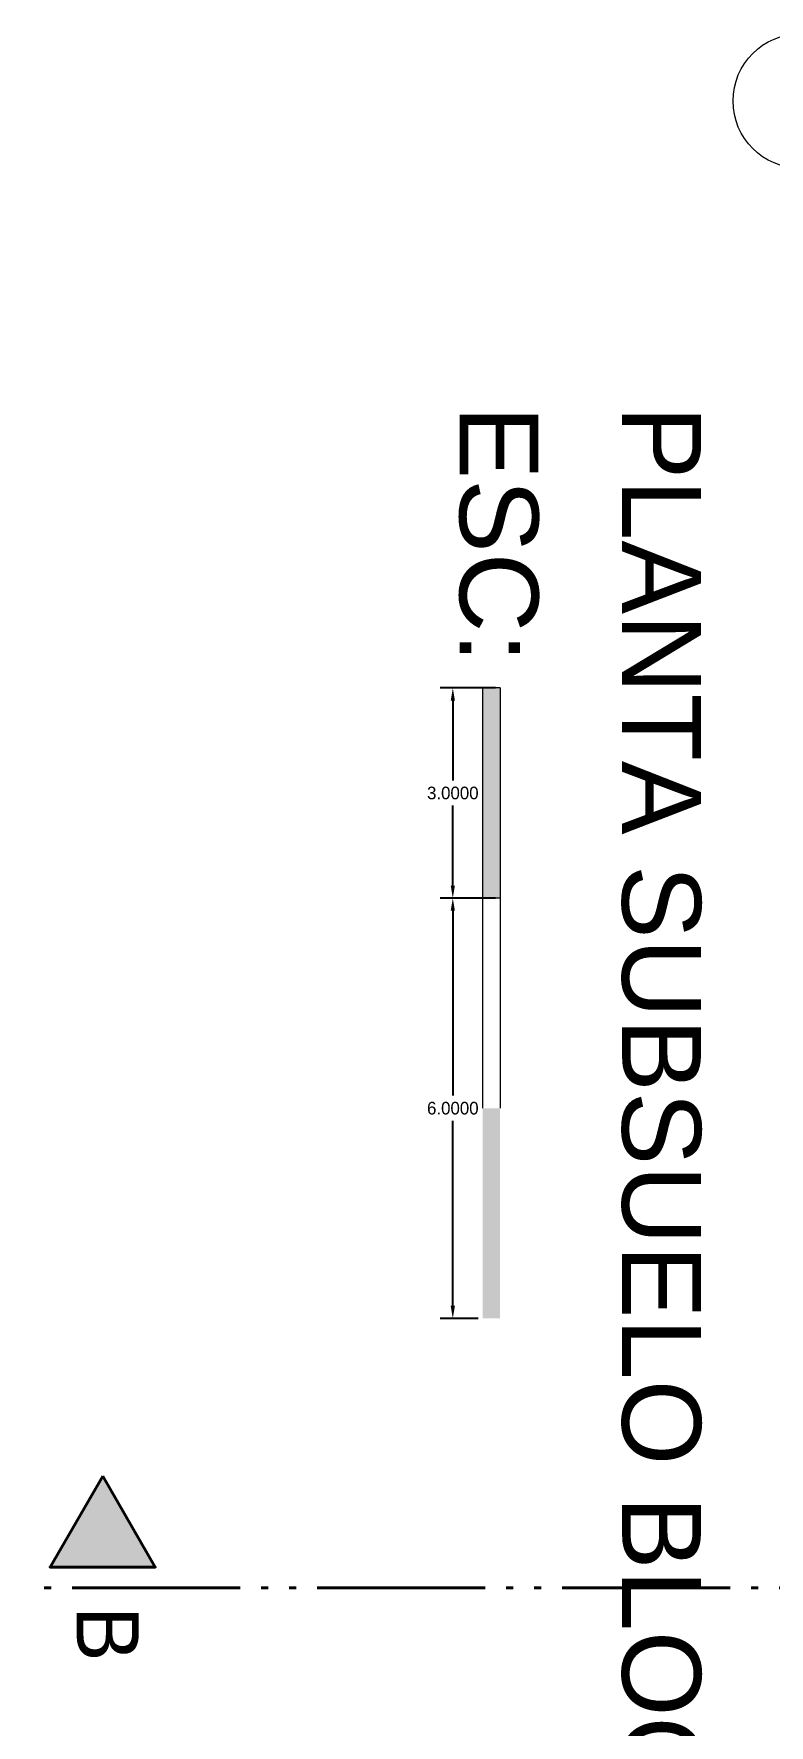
# Model space of a CAD drawing. Header units: metres. Extents: x 78 to 178, y -74 to 157.
# Drawn here: x 91.61 to 102.12, y 24.11 to 48.25 of the extents above; entities that cross this region are included whole.
import ezdxf

# ---------------------------------------------------------------- set-up
doc = ezdxf.new("R2010")
doc.units = ezdxf.units.M
doc.linetypes.add('ACAD_ISO05W100', pattern=[33, 24, -3, 0, -3, 0, -3])
for name, color, linetype, lineweight in [('Acotación', 250, 'Continuous', 9), ('Cortes', 7, 'Continuous', 40), ('Lámina', 7, 'Continuous', 30)]:
    doc.layers.add(name, color=color, linetype=linetype, lineweight=lineweight)
doc.styles.add('Anotativo', font='arial.ttf')
doc.dimstyles.get("Standard").update_dxf_attribs({"dimtxt": 0.18, "dimasz": 0.18, "dimexe": 0.18, "dimexo": 0.0625, "dimgap": 0.09, "dimtad": 0, "dimtih": 1, "dimtoh": 1, "dimdec": 4, "dimzin": 0, "dimdsep": 46, "dimtxsty": 'Standard', "dimcen": 0.09, "dimadec": 0, "dimazin": 0, "dimtfac": 1, "dimtdec": 4, "dimtofl": 0, "dimtmove": 0, "dimatfit": 3, "dimfxl": 1, "dimtolj": 1, "dimtzin": 0, "dimarcsym": 0})

# ---------------------------------------------------------------- blocks, each defined once
blk = doc.blocks.new('*D154')
at = {"layer": 'Acotación', "color": 0, "lineweight": -2, "transparency": 16777216}
for p, q in [((98.209, 38.913), (97.417, 38.913)), ((97.597, 38.733), (97.597, 37.593)), ((97.597, 36.093), (97.597, 37.233)), ((98.209, 35.913), (97.417, 35.913))]:
    blk.add_line(p, q, dxfattribs=at)
at = {"layer": 'Acotación', "color": 0, "transparency": 16777216}
for points in [[(97.567, 38.733), (97.627, 38.733), (97.597, 38.913)], [(97.567, 36.093), (97.627, 36.093), (97.597, 35.913)]]:
    blk.add_solid(points, dxfattribs=at)
at = {"layer": 'Defpoints', "color": 0, "transparency": 16777216}
for p in [(98.271, 38.913), (97.597, 35.913), (98.271, 35.913)]:
    blk.add_point(p, dxfattribs=at)
at = {"layer": 'Acotación', "color": 0, "transparency": 16777216, "insert": (97.597, 37.413), "char_height": 0.18, "attachment_point": 5}
blk.add_mtext('\\A1;3.0000', dxfattribs=at)
blk = doc.blocks.new('*D155')
at = {"layer": 'Acotación', "color": 0, "lineweight": -2, "transparency": 16777216}
for p, q in [((97.959, 35.913), (97.417, 35.913)), ((97.597, 35.733), (97.597, 33.093)), ((97.597, 30.093), (97.597, 32.733)), ((97.959, 29.913), (97.417, 29.913))]:
    blk.add_line(p, q, dxfattribs=at)
at = {"layer": 'Acotación', "color": 0, "transparency": 16777216}
for points in [[(97.567, 35.733), (97.627, 35.733), (97.597, 35.913)], [(97.567, 30.093), (97.627, 30.093), (97.597, 29.913)]]:
    blk.add_solid(points, dxfattribs=at)
at = {"layer": 'Defpoints', "color": 0, "transparency": 16777216}
for p in [(98.021, 35.913), (97.597, 29.913), (98.021, 29.913)]:
    blk.add_point(p, dxfattribs=at)
at = {"layer": 'Acotación', "color": 0, "transparency": 16777216, "insert": (97.597, 32.913), "char_height": 0.18, "attachment_point": 5}
blk.add_mtext('\\A1;6.0000', dxfattribs=at)

msp = doc.modelspace()

# ---------------------------------------------------------------- hatches: boundary and pattern name
at = {"layer": 'Acotación'}
h = msp.add_hatch(color=256, dxfattribs=at)
h.dxf.hatch_style = 1
h.paths.add_polyline_path([(98.27116, 35.91283), (98.27116, 38.91283), (98.02116, 38.91283), (98.02116, 35.91283)])
h.paths.add_polyline_path([(98.27116, 29.91283), (98.27116, 32.91283), (98.02116, 32.91283), (98.02116, 29.91283)])
at = {"layer": 'Cortes'}
h = msp.add_hatch(color=256, dxfattribs=at)
h.dxf.hatch_style = 1
h.paths.add_polyline_path([(92.5963, 27.66157), (91.84606, 26.36212), (93.34654, 26.36212)])

# ---------------------------------------------------------------- linework, layer by layer
at = {"layer": 'Acotación'}
for p, q in [((98.02116, 38.91283), (98.02116, 35.91283)), ((98.27116, 38.91283), (98.02116, 38.91283)), ((98.27116, 38.91283), (98.27116, 35.91283)), ((98.02116, 35.91283), (98.02116, 32.91283)), ((98.27116, 35.91283), (98.02116, 35.91283)), ((98.27116, 35.91283), (98.27116, 32.91283))]:
    msp.add_line(p, q, dxfattribs=at)
msp.add_circle((102.55784, 47.2926), 0.95893, dxfattribs=at)
at = {"layer": 'Cortes', "linetype": 'ACAD_ISO05W100', "ltscale": 0.1}
msp.add_line((143.55977, 26.06846), (91.61261, 26.06846), dxfattribs=at)
at = {"layer": 'Cortes'}
msp.add_lwpolyline([(92.5963, 27.66157), (91.84606, 26.36212), (93.34654, 26.36212)], close=True, dxfattribs=at)

# ---------------------------------------------------------------- texts
at = {"layer": 'Acotación', "insert": (93.11163, 25.80495), "char_height": 0.8858, "attachment_point": 1, "rotation": 270}
msp.add_mtext_dynamic_manual_height_columns('B', width=0.8858034, gutter_width=4.42902, heights=[0], dxfattribs=at)
at = {"layer": 'Lámina', "color": 7, "linetype": 'Continuous', "style": 'Anotativo'}
for s, p in [('ESC:', (97.69389, 42.94317)), ('PLANTA SUBSUELO BLOQUE SALUD', (100.01544, 42.94317))]:
    msp.add_text(s, height=1.126519, rotation=270, dxfattribs=at).set_placement(p)

# ---------------------------------------------------------------- dimensions: what is measured, and where the dimension line sits
at = {"layer": 'Acotación'}
for base, p1, p2, picture, middle in [((97.59745, 35.91283), (98.27116, 38.91283), (98.27116, 35.91283), '*D154', (97.59745, 37.41283)), ((97.59745, 29.91283), (98.02116, 35.91283), (98.02116, 29.91283), '*D155', (97.59745, 32.91283))]:
    dim = msp.add_linear_dim(base=base, p1=p1, p2=p2, angle=270, dimstyle='Standard', dxfattribs=at)
    dim.commit()
    dim.dimension.update_dxf_attribs({"geometry": picture, "text_midpoint": middle})

doc.saveas('drawing.dxf')
